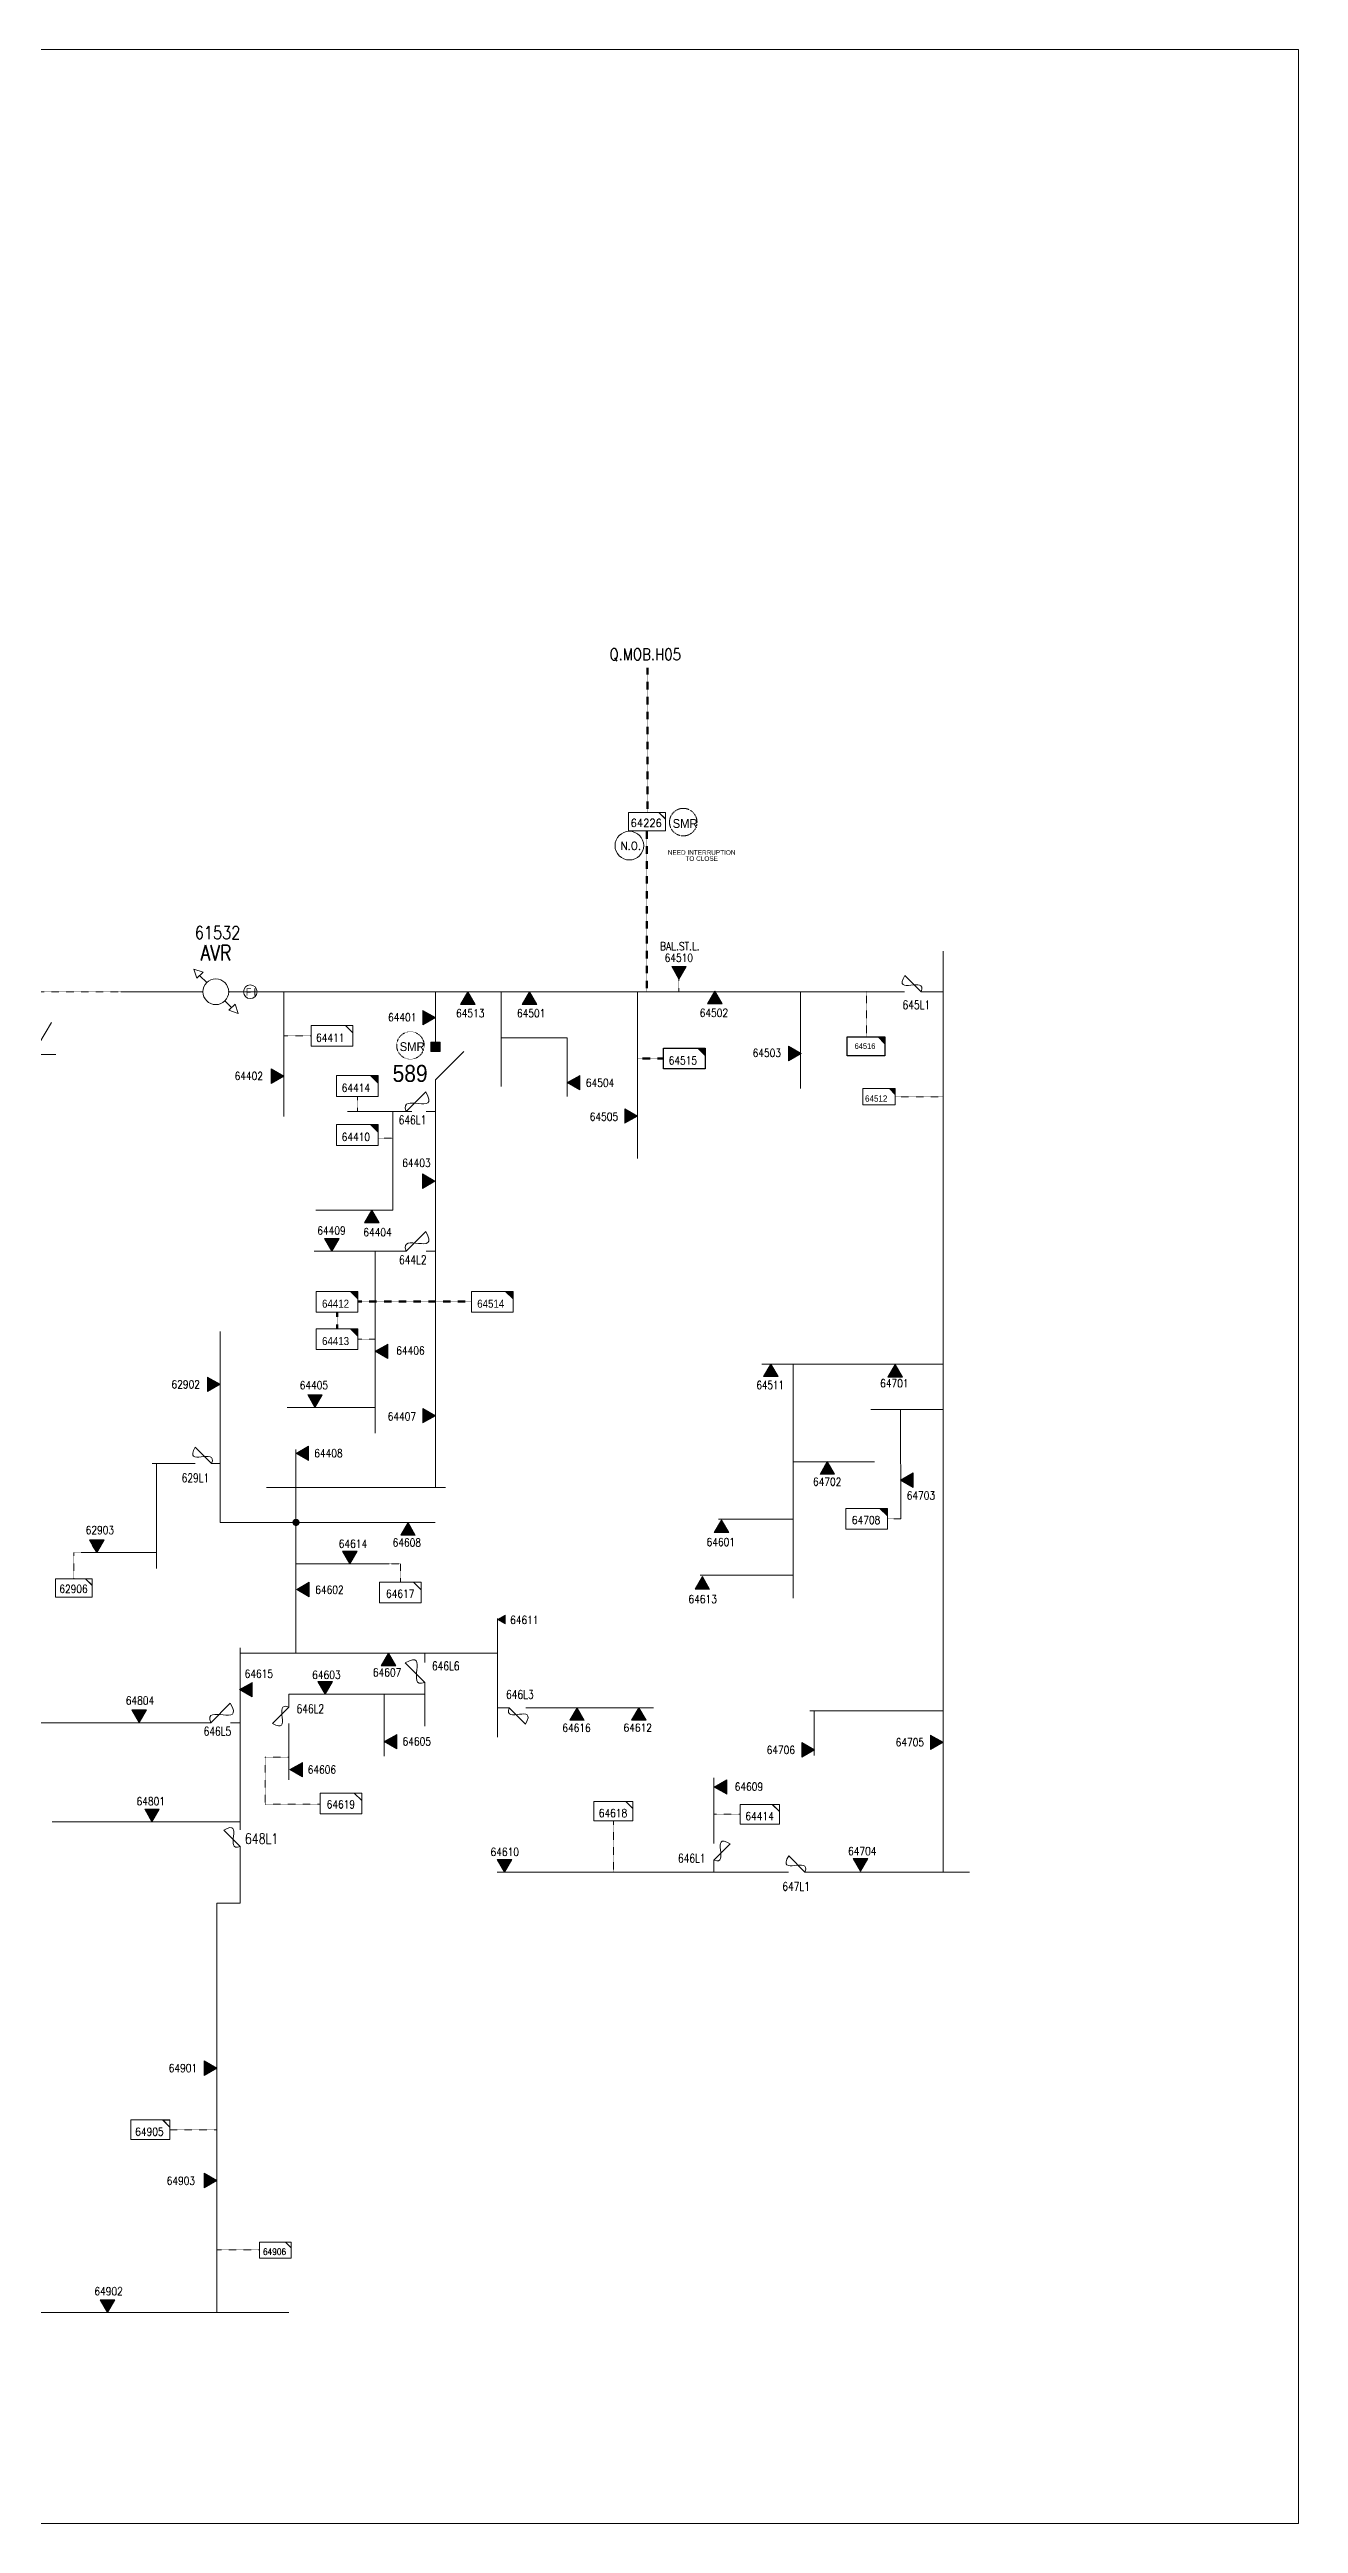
# Model space of a CAD drawing. Header units: metres. Extents: x 65984 to 144644, y -19036 to 23726.
# Drawn here: x 94674 to 95406, y 1704 to 3155 of the extents above; entities that cross this region are included whole.
import ezdxf
from ezdxf.enums import TextEntityAlignment as Align

# ---------------------------------------------------------------- set-up
doc = ezdxf.new("R2010")
doc.units = ezdxf.units.M
doc.header["$MEASUREMENT"] = 0
doc.linetypes.add('DGN Style 3', pattern=[0.013877, 0, -0.013877])
doc.layers.get('0').update_dxf_attribs({"color": 95, "lineweight": 40})
for name, color, linetype, lineweight in [('ABS', 7, 'Continuous', 40), ('ABS NUMBER', 112, 'Continuous', 30), ('d_eos', 111, 'Continuous', 40), ('d_tf', 1, 'Continuous', 40), ('d_tf no', 6, 'Continuous', 40), ('d_ug cable', 95, 'Continuous', 40), ('d_unit sub', 7, 'Continuous', 40), ('d_village name', 7, 'Continuous', 40), ('EARTH FAULT INDICATOR', 95, 'Continuous', 40), ('fedr no', 95, 'Continuous', 40), ('HV TFMR', 30, 'Continuous', 0), ('O H MAIN FEEDER', 4, 'Continuous', 100), ('REGULATOR', 5, 'Continuous', 40), ('SW N O', 114, 'Continuous', 30)]:
    doc.layers.add(name, color=color, linetype=linetype, lineweight=lineweight)
doc.styles.add('Style-Andalus', font='andlso.ttf')
doc.styles.add('Style-Arial', font='arial.ttf')
doc.styles.add('Style-ENGINEERING', font='ENGINEERING.shx')
doc.styles.add('Style-msdefault', font='msdefault.shx')
doc.styles.add('Style-simplex', font='simplex.shx')
doc.styles.add('Style-STANDARD', font='STANDARD.shx')

# ---------------------------------------------------------------- blocks, each defined once
blk = doc.blocks.new('*U1064')
at = {"layer": 'd_eos', "color": 7, "linetype": 'Continuous', "lineweight": 13, "ltscale": 0.702598}
for p, q in [((-15.8, 14.7), (-15.8, 29.4)), ((-15.8, -14.7), (-7.1, 0)), ((-7.1, 0), (1.6, 14.7)), ((17.5, 14.7), (17.5, 29.4)), ((17.5, -14.7), (26.2, 0)), ((26.2, 0), (34.9, 14.7)), ((-40.8, -29.4), (40.8, -29.4)), ((-15.8, -29.4), (-15.8, -14.7)), ((17.5, -29.4), (17.5, -14.7))]:
    blk.add_line(p, q, dxfattribs=at)
blk = doc.blocks.new('TRANS_2_2')
at = {"color": 0, "linetype": 'Continuous', "lineweight": -2, "ltscale": 500, "flags": 128}
blk.add_lwpolyline([(8668600, 4991700), (8668600, -5008300), (9500, -8300)], close=True, dxfattribs=at)
at = {"color": 0, "linetype": 'Continuous', "lineweight": -2, "ltscale": 500}
blk.add_solid([(8668600, 4991700), (8668600, -5008300), (9500, -8300)], dxfattribs=at)
blk = doc.blocks.new('FUSE01_1')
at = {"color": 0, "linetype": 'ByBlock', "lineweight": -2, "ltscale": 500}
blk.add_line((0, -8575), (0, -11275), dxfattribs=at)
at = {"color": 0, "linetype": 'ByBlock', "lineweight": -2, "ltscale": 500, "flags": 128}
blk.add_lwpolyline([(0, 25), (0, -2875), (-5600, -8475)], dxfattribs=at)
at = {"color": 0, "linetype": 'ByBlock', "lineweight": -2, "ltscale": 500}
blk.add_open_spline([(-5600, -8475), (1700, -12675), (-5800, -675), (0, -2875)], degree=3, dxfattribs=at)
blk = doc.blocks.new('EPP_1_2')
at = {"linetype": 'ByBlock', "lineweight": -2, "ltscale": 500}
blk.add_hatch(color=0, dxfattribs=at).paths.add_polyline_path([(-12, 2500010, 1), (-12, -2499990, 1)])
blk = doc.blocks.new('TF_2_3')
at = {"layer": 'd_village name', "color": 0, "linetype": 'Continuous', "lineweight": -2, "ltscale": 500}
blk.add_line((3150, 2475), (4950, 675), dxfattribs=at)
blk.add_3dface([(-5050, 2475), (4950, 2475), (4950, -2525), (-5050, -2525)], dxfattribs=at)
blk = doc.blocks.new('exist.us-1000kva_1_2')
at = {"layer": 'd_village name', "color": 0, "linetype": 'Continuous', "lineweight": -2, "ltscale": 500, "flags": 128}
blk.add_lwpolyline([(19997, 6459), (16400, 10000), (20000, 10000)], close=True, dxfattribs=at)
at = {"layer": 'd_village name', "color": 0, "linetype": 'Continuous', "lineweight": -2, "ltscale": 500, "extrusion": (0, 0, -1)}
blk.add_solid([(-19997, 6459), (-16400, 10000), (-20000, 10000)], dxfattribs=at)
at = {"layer": 'd_village name', "color": 0, "linetype": 'DGN Style 3', "lineweight": -2, "ltscale": 500, "xscale": 2, "yscale": 2}
blk.add_blockref('TF_2_3', (10100, 5050), dxfattribs=at)
blk = doc.blocks.new('ABS2_1_1')
at = {"color": 0, "linetype": 'ByBlock', "lineweight": -2, "ltscale": 500}
for q in [(-29900, 43500), (0, 0)]:
    blk.add_line((0, 13600), q, dxfattribs=at)
at = {"color": 0, "linetype": 'ByBlock', "lineweight": -2, "ltscale": 500, "flags": 128}
for points in [[(5000, 43600), (-5000, 43600), (-5000, 53600), (5000, 53600)], [(3791, 49653), (3791, 49653), (3791, 49653)]]:
    blk.add_lwpolyline(points, close=True, dxfattribs=at)
at = {"color": 0, "linetype": 'ByBlock', "lineweight": -2, "ltscale": 500}
for points in [[(5000, 43600), (-5000, 43600), (5000, 53600), (-5000, 53600)], [(3791, 49653), (3791, 49653), (3791, 49653)]]:
    blk.add_solid(points, dxfattribs=at)
blk = doc.blocks.new('TRANS_3_2')
at = {"color": 0, "linetype": 'Continuous', "lineweight": -2, "ltscale": 500, "flags": 128}
blk.add_lwpolyline([(8680235, 5017477), (8680235, -5017477), (0, 0)], close=True, dxfattribs=at)
at = {"color": 0, "linetype": 'Continuous', "lineweight": -2, "ltscale": 500}
blk.add_solid([(8680235, 5017477), (8680235, -5017477), (0, 0)], dxfattribs=at)
blk = doc.blocks.new('TRANS_4_2')
at = {"color": 0, "linetype": 'ByBlock', "lineweight": -2, "ltscale": 500, "flags": 128}
blk.add_lwpolyline([(8668600, 4991700), (8668600, -5008300), (9500, -8300)], close=True, dxfattribs=at)
at = {"color": 0, "linetype": 'ByBlock', "lineweight": -2, "ltscale": 500}
blk.add_solid([(8668600, 4991700), (8668600, -5008300), (9500, -8300)], dxfattribs=at)
blk = doc.blocks.new('TF_8')
at = {"color": 0, "linetype": 'ByBlock', "lineweight": -2}
blk.add_line((6.3, 4.95), (9.9, 1.35), dxfattribs=at)
blk.add_3dface([(-10.1, 4.95), (9.9, 4.95), (9.9, -5.05), (-10.1, -5.05)], dxfattribs=at)
blk = doc.blocks.new('exist.us-1000kva')
at = {"color": 0, "linetype": 'ByBlock', "lineweight": -2, "flags": 128}
blk.add_lwpolyline([(40, 12.9), (32.8, 20), (40, 20)], close=True, dxfattribs=at)
at = {"color": 0, "linetype": 'ByBlock', "lineweight": -2, "extrusion": (0, 0, -1)}
blk.add_solid([(-40, 12.9), (-32.8, 20), (-40, 20)], dxfattribs=at)
at = {"color": 0, "linetype": 'ByBlock', "lineweight": -2, "xscale": 2, "yscale": 2}
blk.add_blockref('TF_8', (20.2, 10.1), dxfattribs=at)
blk = doc.blocks.new('*U1006')
at = {"layer": 'EARTH FAULT INDICATOR', "color": 2, "linetype": 'Continuous', "lineweight": 13}
blk.add_circle((0, 0.1), 4, dxfattribs=at)
at = {"layer": 'EARTH FAULT INDICATOR', "color": 2, "lineweight": 13, "style": 'Style-Andalus', "width": 0.9}
blk.add_text('F I', height=4.23, dxfattribs=at).set_placement((-2.6, 2.1), align=Align.TOP_LEFT)
blk = doc.blocks.new('TF_1_3')
at = {"layer": 'd_village name', "color": 0, "linetype": 'Continuous', "lineweight": -2, "ltscale": 500}
blk.add_line((3150, 2475), (4950, 675), dxfattribs=at)
blk.add_3dface([(-5050, 2475), (4950, 2475), (4950, -2525), (-5050, -2525)], dxfattribs=at)
blk = doc.blocks.new('TF_2_2')
at = {"layer": 'd_village name', "color": 0, "linetype": 'Continuous', "lineweight": 30, "ltscale": 500}
blk.add_line((3150, 2475), (4950, 675), dxfattribs=at)
blk.add_3dface([(-5050, 2475), (4950, 2475), (4950, -2525), (-5050, -2525)], dxfattribs=at)
blk = doc.blocks.new('exist.us-1000kva_1_1')
at = {"layer": 'd_village name', "color": 0, "linetype": 'Continuous', "lineweight": 0, "ltscale": 500, "flags": 128}
blk.add_lwpolyline([(19997, 6459), (16400, 10000), (20000, 10000)], close=True, dxfattribs=at)
at = {"layer": 'd_village name', "color": 0, "linetype": 'Continuous', "lineweight": 0, "ltscale": 500, "extrusion": (0, 0, -1)}
blk.add_solid([(-19997, 6459), (-16400, 10000), (-20000, 10000)], dxfattribs=at)
at = {"layer": 'd_village name', "color": 0, "linetype": 'DGN Style 3', "lineweight": 106, "ltscale": 500, "xscale": 2, "yscale": 2}
blk.add_blockref('TF_2_2', (10100, 5050), dxfattribs=at)
blk = doc.blocks.new('*U2557')
at = {"layer": 'REGULATOR', "color": 7, "linetype": 'Continuous', "lineweight": 13}
for p, q in [((24, 25.1), (13.4, 14.5)), ((-14.9, -13.7), (-25.5, -24.4))]:
    blk.add_line(p, q, dxfattribs=at)
at = {"layer": 'REGULATOR', "color": 7, "linetype": 'Continuous', "lineweight": 13, "flags": 128}
for points in [[(29.5, 20), (34.4, 34.3), (20.1, 29.6)], [(-29.6, -20), (-34.4, -34.3), (-20.1, -29.5)]]:
    blk.add_lwpolyline(points, close=True, dxfattribs=at)
at = {"layer": 'REGULATOR', "color": 7, "linetype": 'Continuous', "lineweight": 13}
blk.add_circle((-0.8, 0.4), 20, dxfattribs=at)
blk = doc.blocks.new('*U2560')
at = {"color": 214, "linetype": 'Continuous', "lineweight": 13, "flags": 128}
blk.add_lwpolyline([(18.3, 14.3), (28.6, 14.3), (28.6, 4)], close=True, dxfattribs=at)
at = {"color": 214, "linetype": 'Continuous', "lineweight": 13, "ltscale": 0.585929, "xscale": 0.005720000000000002, "yscale": 0.005720000000000002, "zscale": 0.006084002084081081}
blk.add_blockref('TF_1_3', (0.3, 0.2), dxfattribs=at)
blk = doc.blocks.new('*U2562')
at = {"color": 214, "linetype": 'Continuous', "lineweight": 13, "ltscale": 0.601689, "flags": 128}
blk.add_lwpolyline([(25.7, 3.7), (16.4, 12.8), (25.7, 12.8)], close=True, dxfattribs=at)
at = {"color": 214, "linetype": 'Continuous', "lineweight": 13, "ltscale": 0.560388, "xscale": 0.005131051796615937, "yscale": 0.005131051796615937, "zscale": 0.005848276030993896}
blk.add_blockref('TF_1_3', (0.3, 0.1), dxfattribs=at)
blk = doc.blocks.new('TF_1_4')
at = {"color": 0, "linetype": 'ByBlock', "lineweight": -2, "ltscale": 500}
blk.add_line((3150, 2475), (4950, 675), dxfattribs=at)
blk.add_3dface([(-5050, 2475), (4950, 2475), (4950, -2525), (-5050, -2525)], dxfattribs=at)
blk = doc.blocks.new('*U4040')
at = {"color": 2, "linetype": 'Continuous', "lineweight": 13, "ltscale": 0.426762, "flags": 128}
blk.add_lwpolyline([(25.7, 3.7), (16.4, 12.8), (25.7, 12.8)], close=True, dxfattribs=at)
at = {"color": 2, "linetype": 'Continuous', "lineweight": 13, "ltscale": 0.426762, "xscale": 0.005131051796615937, "yscale": 0.005131051796615937, "zscale": 0.006090799397692376}
blk.add_blockref('TF_1_4', (0.3, 0.1), dxfattribs=at)
blk = doc.blocks.new('*U3978')
at = {"layer": 'SW N O', "color": 3, "lineweight": 13, "ltscale": 0.426762}
blk.add_circle((0, 0), 16.8, dxfattribs=at)
at = {"layer": 'SW N O', "color": 3, "lineweight": 13, "style": 'Style-STANDARD'}
blk.add_text('N.O.', height=9.6, dxfattribs=at).set_placement((1.7, -0.2), align=Align.MIDDLE_CENTER)

msp = doc.modelspace()

# ---------------------------------------------------------------- linework, layer by layer
at = {"color": 214, "linetype": 'DGN Style 3', "lineweight": 140}
for p, q in [((95024.3, 2792.7), (95024.3, 2707.8)), ((95024, 2697.1), (95024, 2602.7)), ((95018.4, 2563.5), (95033.8, 2563.5)), ((94842.3, 2405), (94842.3, 2414.7)), ((94854.5, 2420.9), (94921.1, 2420.9))]:
    msp.add_line(p, q, dxfattribs=at)
at = {"color": 214, "linetype": 'Continuous', "lineweight": 13, "ltscale": 0.426762}
for p, q in [((94811.1, 2602.7), (94811.1, 2529.6)), ((94938.5, 2602.7), (94938.5, 2547.1)), ((95018.4, 2602.7), (95018.4, 2504.9)), ((95114.1, 2602.7), (95114.1, 2546)), ((95197.8, 2602.7), (95197.8, 2086.3)), ((94886.1, 2532.5), (94848.3, 2532.5)), ((94828.8, 2450.5), (94879.1, 2450.5)), ((94864.7, 2450.5), (94864.7, 2343.8)), ((95091.3, 2384.3), (95197.8, 2384.3)), ((95109.7, 2384.3), (95109.7, 2246.9)), ((94864.7, 2358.9), (94813.1, 2358.9)), ((95197.8, 2357.7), (95155.3, 2357.7)), ((95172.8, 2357.7), (95172.9, 2293.5)), ((94754.4, 2326), (94733.8, 2326)), ((94736.4, 2326), (94736.4, 2264.3)), ((94773.7, 2326), (94770.6, 2326)), ((94818.1, 2311.9), (94818.1, 2334.1)), ((95109.7, 2326.9), (95157.5, 2326.9)), ((94905.8, 2311.9), (94800.8, 2311.9)), ((94818.1, 2311.9), (94818.1, 2214.6)), ((95109.7, 2293.3), (95065.9, 2293.3)), ((94736.4, 2273.7), (94696.5, 2273.7)), ((94818.1, 2267.1), (94872.8, 2267.1)), ((95109.7, 2260.5), (95055.3, 2260.5)), ((94936.4, 2235.1), (94936.4, 2165.5)), ((94785.4, 2217.8), (94785.4, 2115.7)), ((94785.4, 2214.7), (94893.7, 2214.7)), ((94893.7, 2214.7), (94936.4, 2214.7)), ((94893.7, 2196.6), (94893.7, 2171.9)), ((94869.9, 2190.6), (94869.9, 2154.2)), ((94936.4, 2182.7), (94940.9, 2182.7)), ((94954.8, 2182.7), (95027.8, 2182.7)), ((95197.8, 2180.9), (95119.6, 2180.9)), ((95122.1, 2180.9), (95122.1, 2154.6)), ((94762.2, 2173.9), (94512.2, 2173.9)), ((95063.3, 2106.8), (95063.3, 2141.5)), ((94675.2, 2115.7), (94785.4, 2115.7)), ((94785.4, 2098.5), (94785.4, 2068)), ((95063.3, 2086.3), (95063.3, 2090.7)), ((95103.6, 2086.3), (94936.2, 2086.3)), ((95197.8, 2086.3), (95120.3, 2086.3)), ((95197.8, 2086.3), (95213.1, 2086.3)), ((94771.7, 1827.9), (94658.4, 1827.9)), ((94771.7, 1827.9), (94813.9, 1827.9))]:
    msp.add_line(p, q, dxfattribs=at)
at = {"color": 214, "linetype": 'DGN Style 3', "lineweight": 13}
for p, q in [((95042.8, 2602.7), (95042.8, 2610.8)), ((94811.1, 2576.8), (94827.2, 2576.8)), ((94854.3, 2532.7), (94854.3, 2541.2)), ((94866.3, 2516.9), (94874.9, 2516.9)), ((94854.5, 2398.9), (94864.7, 2398.9)), ((95172.9, 2293.5), (95165, 2293.5)), ((94800.2, 2126.1), (94832.3, 2126.1)), ((95063.3, 2120.2), (95078.7, 2120.2)), ((95004.3, 2116.3), (95004.3, 2086.3))]:
    msp.add_line(p, q, dxfattribs=at)
at = {"color": 214, "linetype": 'Continuous', "lineweight": 13, "ltscale": 0.426762, "flags": 128}
for points in [[(95188.6, 2602.7), (95197.8, 2602.7), (95197.8, 2626.5)], [(94900, 2602.7), (94900, 2570.3)], [(94938.5, 2575.7), (94977.2, 2575.7), (94977.2, 2541.2)], [(94900, 2548.8), (94900, 2311.9)], [(94874.9, 2532.5), (94874.9, 2474.6), (94829.8, 2474.6)], [(94899.8, 2291.4), (94773.7, 2291.4), (94773.7, 2403.4)], [(94893.7, 2190.6), (94813.9, 2190.6), (94813.9, 2186.9)], [(94813.9, 2170.1), (94813.9, 2140.3)], [(94785.4, 2068), (94771.7, 2068), (94771.7, 1827.9)]]:
    msp.add_lwpolyline(points, dxfattribs=at)
at = {"color": 214, "linetype": 'DGN Style 3', "lineweight": 13, "flags": 128}
for points in [[(94715.5, 2602.7), (94715.5, 2602.7), (94667.5, 2602.7), (94667.5, 2590.9)], [(94872.8, 2267.1), (94879.4, 2267.1), (94879.4, 2256.3)], [(94800.2, 2126.1), (94800.2, 2153.7), (94813.9, 2153.7)]]:
    msp.add_lwpolyline(points, dxfattribs=at)
at = {"layer": 'd_ug cable', "color": 214, "linetype": 'DGN Style 3', "lineweight": 13}
for p, q in [((95152.8, 2576.6), (95152.8, 2603.2)), ((95169.7, 2541.1), (95197.8, 2541.1)), ((94771.7, 1935.1), (94744.2, 1935.1)), ((94772, 1864.7), (94796.8, 1864.7))]:
    msp.add_line(p, q, dxfattribs=at)
at = {"layer": 'd_ug cable', "color": 214, "linetype": 'DGN Style 3', "lineweight": 13, "flags": 128}
msp.add_lwpolyline([(94696.5, 2273.7), (94687.9, 2273.7), (94687.9, 2258.4)], dxfattribs=at)
at = {"layer": 'd_ug cable', "color": 2, "linetype": 'DGN Style 3', "lineweight": 13}
for centre in [(95045.3, 2702.2), (94885.3, 2571.2)]:
    msp.add_circle(centre, 8.07, dxfattribs=at)
at = {"layer": 'O H MAIN FEEDER', "color": 140, "lineweight": 13, "ltscale": 0.498271, "flags": 128}
msp.add_lwpolyline([(93836.2, 1704.1), (93836.2, 3155.4), (95406.1, 3155.4), (95406.1, 1704.1)], close=True, dxfattribs=at)
at = {"layer": 'O H MAIN FEEDER', "color": 214, "lineweight": 13, "ltscale": 0.426762, "flags": 128}
for points in [[(94763.4, 2602.7), (94715.5, 2602.7)], [(94787.4, 2602.7), (94778.4, 2602.7)], [(94787.4, 2602.7), (95172.4, 2602.7)]]:
    msp.add_lwpolyline(points, dxfattribs=at)

# ---------------------------------------------------------------- block references
at = {"color": 2, "linetype": 'Continuous', "lineweight": 13, "ltscale": 0.426762, "xscale": 0.4220229966872763, "yscale": 0.4220229966872763, "zscale": 0.4220229966872763}
msp.add_blockref('*U4040', (95024, 2702.5), dxfattribs=at)
at = {"color": 7, "linetype": 'Continuous', "lineweight": 13, "ltscale": 0.426762}
for p, xscale, yscale, zscale, rotation in [((95189.7, 2602.7), 0.001707049066626284, 0.001707049066626284, 0.001707049066626284, 270), ((94876.9, 2450.5), 0.00204845887995154, -0.00204845887995154, 0.00204845887995154, 270.0000000000001), ((94762.3, 2173.9), 0.00204845887995154, -0.00204845887995154, 0.00204845887995154, 270.0000000000001), ((95063.3, 2088.4), 0.001707049066626284, 0.001707049066626284, 0.001707049066626284, 180), ((95121.6, 2086.3), 0.001707049066626284, 0.001707049066626284, 0.001707049066626284, 270)]:
    msp.add_blockref('FUSE01_1', p, dxfattribs=dict(at, xscale=xscale, yscale=yscale, zscale=zscale, rotation=rotation))
at = {"color": 214, "linetype": 'Continuous', "lineweight": 13, "ltscale": 0.61027, "xscale": 0.002441080165275587, "yscale": 0.002441080165275587, "zscale": 0.002441080165275587}
for p in [(94839.5, 2576.9), (94879.5, 2250.3), (94844.7, 2126.6)]:
    msp.add_blockref('TF_1_3', p, dxfattribs=at)
at = {"color": 214, "linetype": 'DGN Style 3', "lineweight": 106, "ltscale": 0.61027, "xscale": 0.001220540082637794, "yscale": 0.001220540082637794, "zscale": 0.001220540082637794, "rotation": 359.9999999999999}
msp.add_blockref('exist.us-1000kva_1_1', (95033.8, 2557.4), dxfattribs=at)
at = {"color": 214, "linetype": 'DGN Style 3', "lineweight": 106, "ltscale": 0.549243, "xscale": 0.001098486074374014, "yscale": 0.001098486074374014, "zscale": 0.001098486074374014, "rotation": 359.9999999999999}
msp.add_blockref('exist.us-1000kva_1_1', (95141.5, 2565.2), dxfattribs=at)
at = {"color": 214, "linetype": 'DGN Style 3', "lineweight": 13, "ltscale": 0.61027, "xscale": 0.001220540082637794, "yscale": 0.001220540082637794, "zscale": 0.001220540082637794, "rotation": 359.9999999999999}
for p in [(94841.9, 2541.3), (94841.9, 2512.6), (94830.1, 2414.7), (94921.1, 2414.7), (94830.1, 2392.8), (95140.6, 2287.4)]:
    msp.add_blockref('exist.us-1000kva_1_2', p, dxfattribs=at)
at = {"color": 214, "linetype": 'Continuous', "lineweight": 13, "ltscale": 0.426762}
for p, xscale, yscale, zscale, rotation in [((94876.9, 2532.5), 0.00204845887995154, -0.00204845887995154, 0.00204845887995154, 270.0000000000001), ((94773.6, 2326), 0.001707049066626284, 0.001707049066626284, 0.001707049066626284, 270), ((94938.3, 2182.7), 0.001707049066626284, 0.001707049066626284, 0.001707049066626284, 90)]:
    msp.add_blockref('FUSE01_1', p, dxfattribs=dict(at, xscale=xscale, yscale=yscale, zscale=zscale, rotation=rotation))
for name, p, xscale, yscale, zscale in [('EPP_1_2', (94818.2, 2291.4), 8.535245333131417e-07, 8.535245333131417e-07, 8.535245333131417e-07), ('FUSE01_1', (94893.7, 2191.7), 0.00204845887995154, -0.00204845887995154, 0.00204845887995154), ('FUSE01_1', (94813.9, 2188), 0.001707049066626284, 0.001707049066626284, 0.001707049066626284)]:
    msp.add_blockref(name, p, dxfattribs=dict(at, xscale=xscale, yscale=yscale, zscale=zscale))
at = {"color": 214, "linetype": 'Continuous', "lineweight": 13, "ltscale": 0.560388, "xscale": 0.417401667147495, "yscale": 0.417401667147495, "zscale": 0.417401667147495}
msp.add_blockref('*U2562', (94687.9, 2253), dxfattribs=at)
at = {"color": 214, "linetype": 'Continuous', "lineweight": 13}
for p, xscale, yscale, zscale in [((95004.3, 2122), 0.4012293440304244, 0.4012293440304244, 0.4012293440304244), ((95090.2, 2120.2), 0.4012293440304244, 0.4012293440304244, 0.4012293440304244), ((94732.7, 1935.1), 0.4012293440304244, 0.4012293440304244, 0.4012293440304244), ((94806, 1864.5), 0.3249957686646438, 0.3249957686646438, 0.3249957686646438)]:
    msp.add_blockref('*U2560', p, dxfattribs=dict(at, xscale=xscale, yscale=yscale, zscale=zscale))
at = {"color": 7, "linetype": 'Continuous', "lineweight": 13, "ltscale": 0.426762, "xscale": 0.001707049066626284, "yscale": -0.001707049066626284, "zscale": 0.001707049066626284}
msp.add_blockref('FUSE01_1', (94785.4, 2096.4), dxfattribs=at)
at = {"layer": 'ABS', "color": 2, "linetype": 'Continuous', "lineweight": 13, "ltscale": 0.829472, "xscale": 0.000555747191877611, "yscale": -0.0005557471918776113, "zscale": 0.0003680335276451397, "rotation": 180.0000000000003}
msp.add_blockref('ABS2_1_1', (94900, 2543.4), dxfattribs=at)
at = {"layer": 'd_eos', "color": 7, "linetype": 'Continuous', "lineweight": 13, "ltscale": 0.702598, "xscale": 0.4267622666565712, "yscale": 0.4267622666565712, "zscale": 0.4267622666565712}
msp.add_blockref('*U1064', (94660, 2578.4), dxfattribs=at)
at = {"layer": 'd_tf', "color": 214, "linetype": 'Continuous', "lineweight": 13, "ltscale": 0.426762}
for name, p, xscale, yscale, zscale, rotation in [('TRANS_2_2', (95042.8, 2610.1), 8.535245333131417e-07, 8.535245333131417e-07, 8.535245333131417e-07, 89.99999999999997), ('TRANS_2_2', (94919, 2602.7), 8.535245333131417e-07, 8.535245333131417e-07, 8.535245333131417e-07, 270), ('TRANS_2_2', (94955.2, 2602.7), 8.535245333131417e-07, 8.535245333131417e-07, 8.535245333131417e-07, 270), ('TRANS_2_2', (95063.8, 2603), 8.535245333131417e-07, 8.535245333131417e-07, 8.535245333131417e-07, 270), ('TRANS_2_2', (94900, 2587.5), 8.535245333131417e-07, 8.535245333131417e-07, 8.535245333131417e-07, 180), ('TRANS_2_2', (95114.4, 2566.5), 8.535245333131417e-07, 8.535245333131417e-07, 8.535245333131417e-07, 180), ('TRANS_3_2', (94811.1, 2553.2), 8.505515773325582e-07, 8.505515773325582e-07, 8.505515773325582e-07, 180), ('TRANS_2_2', (95018.4, 2529.8), 8.535245333131417e-07, 8.535245333131417e-07, 8.535245333131417e-07, 180), ('TRANS_2_2', (94899.7, 2491.6), 8.535245333131417e-07, 8.535245333131417e-07, 8.535245333131417e-07, 180), ('TRANS_2_2', (94862.7, 2474.6), 8.535245333131417e-07, 8.535245333131417e-07, 8.535245333131417e-07, 270), ('TRANS_2_2', (94839.2, 2450.5), 8.535245333131417e-07, 8.535245333131417e-07, 8.535245333131417e-07, 89.99999999999999), ('TRANS_2_2', (95169.6, 2384), 8.535245333131417e-07, 8.535245333131417e-07, 8.535245333131417e-07, 270), ('TRANS_2_2', (94773.7, 2372.4), 8.535245333131417e-07, 8.535245333131417e-07, 8.535245333131417e-07, 180), ('TRANS_2_2', (94829.3, 2358.9), 8.535245333131417e-07, 8.535245333131417e-07, 8.535245333131417e-07, 89.99999999999999), ('TRANS_2_2', (94900, 2354), 8.535245333131417e-07, 8.535245333131417e-07, 8.535245333131417e-07, 180), ('TRANS_2_2', (95129.8, 2327.1), 8.535245333131417e-07, 8.535245333131417e-07, 8.535245333131417e-07, 270), ('TRANS_2_2', (94701.4, 2273.7), 8.535245333131417e-07, 8.535245333131417e-07, 8.535245333131417e-07, 90), ('TRANS_2_2', (94883.9, 2291.4), 8.535245333131417e-07, 8.535245333131417e-07, 8.535245333131417e-07, 270), ('TRANS_2_2', (95067.8, 2292.8), 8.535245333131417e-07, 8.535245333131417e-07, 8.535245333131417e-07, 270), ('TRANS_2_2', (94701.3, 2273.7), 5.121147199878849e-07, 5.121147199878849e-07, 5.121147199878849e-07, 90), ('TRANS_2_2', (94849.7, 2267.1), 8.535245333131417e-07, 8.535245333131417e-07, 8.535245333131417e-07, 89.99999999999999), ('TRANS_2_2', (94818.6, 2252.1), 8.535245333131417e-07, 8.535245333131417e-07, 8.535245333131417e-07, 359.9999999999999), ('TRANS_2_2', (95056.5, 2259.7), 8.535245333131417e-07, 8.535245333131417e-07, 8.535245333131417e-07, 270), ('TRANS_2_2', (94872.5, 2214.7), 8.535245333131417e-07, 8.535245333131417e-07, 8.535245333131417e-07, 270), ('TRANS_2_2', (94785.1, 2193.3), 8.535245333131417e-07, 8.535245333131417e-07, 8.535245333131417e-07, 359.9999999999999), ('TRANS_2_2', (94835.3, 2190.6), 8.535245333131417e-07, 8.535245333131417e-07, 8.535245333131417e-07, 89.99999999999999), ('TRANS_2_2', (94726.2, 2174), 8.535245333131417e-07, 8.535245333131417e-07, 8.535245333131417e-07, 89.99999999999997), ('TRANS_2_2', (94983, 2182.7), 8.535245333131417e-07, 8.535245333131417e-07, 8.535245333131417e-07, 270), ('TRANS_2_2', (95019.2, 2182.7), 8.535245333131417e-07, 8.535245333131417e-07, 8.535245333131417e-07, 270), ('TRANS_2_2', (94869.9, 2162.8), 8.535245333131417e-07, 8.535245333131417e-07, 8.535245333131417e-07, 359.9999999999999), ('TRANS_2_2', (95197.8, 2162.4), 8.535245333131417e-07, 8.535245333131417e-07, 8.535245333131417e-07, 180), ('TRANS_2_2', (94814.6, 2146.4), 8.535245333131417e-07, 8.535245333131417e-07, 8.535245333131417e-07, 359.9999999999999), ('TRANS_2_2', (95122.2, 2158), 8.535245333131417e-07, 8.535245333131417e-07, 8.535245333131417e-07, 180), ('TRANS_2_2', (94733.7, 2115.8), 8.535245333131417e-07, 8.535245333131417e-07, 8.535245333131417e-07, 89.99999999999997), ('TRANS_2_2', (94940.4, 2086.3), 8.535245333131417e-07, 8.535245333131417e-07, 8.535245333131417e-07, 90), ('TRANS_2_2', (95149.2, 2086.9), 8.535245333131417e-07, 8.535245333131417e-07, 8.535245333131417e-07, 90.00000000000001), ('TRANS_2_2', (94771.7, 1971.3), 8.535245333131417e-07, 8.535245333131417e-07, 8.535245333131417e-07, 180), ('TRANS_2_2', (94771.7, 1905.4), 8.535245333131417e-07, 8.535245333131417e-07, 8.535245333131417e-07, 180), ('TRANS_2_2', (94707.6, 1827.9), 8.535245333131417e-07, 8.535245333131417e-07, 8.535245333131417e-07, 90.00000000000001)]:
    msp.add_blockref(name, p, dxfattribs=dict(at, xscale=xscale, yscale=yscale, zscale=zscale, rotation=rotation))
for p, xscale, yscale, zscale in [((94977.2, 2549.4), 8.535245333131417e-07, 8.535245333131417e-07, 8.535245333131417e-07), ((94864.7, 2391.8), 8.535245333131417e-07, 8.535245333131417e-07, 8.535245333131417e-07), ((94818.2, 2331.9), 8.535245333131417e-07, 8.535245333131417e-07, 8.535245333131417e-07), ((95172.7, 2316.2), 8.535245333131417e-07, 8.535245333131417e-07, 8.535245333131417e-07), ((94936.4, 2234.5), 5.121147199878849e-07, 5.121147199878849e-07, 5.121147199878849e-07), ((95063.5, 2136.2), 8.535245333131417e-07, 8.535245333131417e-07, 8.535245333131417e-07)]:
    msp.add_blockref('TRANS_2_2', p, dxfattribs=dict(at, xscale=xscale, yscale=yscale, zscale=zscale))
at = {"layer": 'd_unit sub', "color": 214, "linetype": 'Continuous', "lineweight": 13, "xscale": 0.47433167287538, "yscale": 0.47433167287538, "zscale": 0.4267622666565712, "rotation": 359.9999999999999}
msp.add_blockref('exist.us-1000kva', (95150.7, 2536.4), dxfattribs=at)
at = {"layer": 'EARTH FAULT INDICATOR', "color": 2, "linetype": 'Continuous', "lineweight": 13}
msp.add_blockref('*U1006', (94791.4, 2602.6), dxfattribs=at)
at = {"layer": 'HV TFMR', "color": 214, "linetype": 'Continuous', "lineweight": 13, "ltscale": 0.426762, "xscale": 8.535245333131417e-07, "yscale": 8.535245333131417e-07, "zscale": 8.535245333131417e-07, "rotation": 270}
msp.add_blockref('TRANS_4_2', (95096.7, 2384.3), dxfattribs=at)
at = {"layer": 'REGULATOR', "color": 7, "linetype": 'Continuous', "lineweight": 13, "xscale": 0.3780441023579738, "yscale": 0.3780441023579738, "zscale": 0.3780441023579738, "rotation": 90.00000000000001}
msp.add_blockref('*U2557', (94771.3, 2603), dxfattribs=at)
at = {"layer": 'SW N O', "color": 3, "lineweight": 13, "xscale": 0.5002145325113927, "yscale": 0.5002145325113927, "zscale": 0.5002145325113927}
msp.add_blockref('*U3978', (95013.7, 2688.4), dxfattribs=at)

# ---------------------------------------------------------------- texts
at = {"color": 2, "linetype": 'Continuous', "lineweight": 13, "ltscale": 0.9, "style": 'Style-simplex', "width": 0.909091}
msp.add_text('64226', height=4.69, dxfattribs=at).set_placement((95023.6, 2701.7), align=Align.MIDDLE_CENTER)
at = {"color": 7, "linetype": 'Continuous', "lineweight": 13, "style": 'Style-STANDARD'}
for s, height, width, p in [('AVR', 8.96, 0.904762, (94771.3, 2625.6)), ('645L1', 5.12, 0.833333, (95182, 2595)), ('644L2', 5.12, 0.833333, (94886.7, 2445.5)), ('646L5', 5.12, 0.833333, (94772.1, 2168.9)), ('646L1', 5.12, 0.833333, (95050.3, 2094.4)), ('647L1', 5.12, 0.833333, (95111.5, 2077.9))]:
    msp.add_text(s, height=height, dxfattribs=dict(at, width=width)).set_placement(p, align=Align.MIDDLE_CENTER)
at = {"color": 214, "linetype": 'Continuous', "lineweight": 13, "style": 'Style-STANDARD', "width": 0.833333}
for s, p in [('646L1', (94886.5, 2527.5)), ('629L1', (94759.2, 2317.5)), ('646L6', (94906, 2207.2)), ('646L3', (94949.5, 2190.5)), ('646L2', (94826.6, 2182.1))]:
    msp.add_text(s, height=5.12, dxfattribs=at).set_placement(p, align=Align.MIDDLE_CENTER)
at = {"color": 7, "linetype": 'Continuous', "lineweight": 13, "ltscale": 1.14177, "style": 'Style-STANDARD', "width": 0.833333}
msp.add_text('648L1', height=6.21, dxfattribs=at).set_placement((94798, 2105.9), align=Align.MIDDLE_CENTER)
at = {"layer": 'ABS NUMBER', "color": 2, "lineweight": 13, "style": 'Style-Arial', "width": 0.88}
msp.add_text('589', height=10, dxfattribs=at).set_placement((94885.1, 2554.8), align=Align.MIDDLE_CENTER)
at = {"layer": 'd_tf no', "color": 1, "linetype": 'Continuous', "lineweight": 13, "style": 'Style-msdefault', "width": 0.947368}
for p in [(95039.1, 2704), (94879, 2573.1)]:
    msp.add_text('SMR', height=5.2, dxfattribs=at).set_placement(p, align=Align.TOP_LEFT)
at = {"layer": 'd_tf no', "color": 7, "linetype": 'Continuous', "lineweight": 13, "ltscale": 1.401702, "style": 'Style-STANDARD', "width": 0.909091}
msp.add_text('61532', height=7.52, dxfattribs=at).set_placement((94772.2, 2637.4), align=Align.MIDDLE_CENTER)
at = {"layer": 'd_tf no', "color": 7, "linetype": 'Continuous', "lineweight": 13, "style": 'Style-STANDARD', "width": 0.909091}
msp.add_text('BAL.ST.L.', height=4.69, dxfattribs=at).set_placement((95043.3, 2629.4), align=Align.MIDDLE_CENTER)
at = {"layer": 'd_tf no', "color": 214, "linetype": 'Continuous', "lineweight": 13, "width": 0.909091}
for s, style, p in [('64510', 'Style-STANDARD', (95042.7, 2622.6)), ('64401', 'Style-STANDARD', (94880.5, 2587.7)), ('64513', 'Style-STANDARD', (94920.4, 2590.1)), ('64501', 'Style-STANDARD', (94956.1, 2590.1)), ('64502', 'Style-STANDARD', (95063.3, 2590.3)), ('64411', 'Style-STANDARD', (94838.3, 2575.7)), ('64503', 'Style-STANDARD', (95094.3, 2566.8)), ('64402', 'Style-STANDARD', (94790.5, 2553.3)), ('64414', 'Style-STANDARD', (94853.3, 2546.3)), ('64504', 'Style-STANDARD', (94996.5, 2549.3)), ('64505', 'Style-STANDARD', (94998.8, 2529.4)), ('64410', 'Style-STANDARD', (94853.3, 2517.5)), ('64403', 'Style-STANDARD', (94888.8, 2502.3)), ('64409', 'Style-STANDARD', (94839, 2462.6)), ('64404', 'Style-STANDARD', (94866, 2461.6)), ('64412', 'Style-msdefault', (94841.4, 2419.7)), ('64514', 'Style-msdefault', (94932.4, 2419.7)), ('64413', 'Style-msdefault', (94841.4, 2397.8)), ('64406', 'Style-STANDARD', (94885.3, 2392.2)), ('62902', 'Style-STANDARD', (94753.5, 2372.4)), ('64405', 'Style-STANDARD', (94828.7, 2371.9)), ('64701', 'Style-STANDARD', (95169.1, 2373)), ('64407', 'Style-STANDARD', (94880.3, 2353.6)), ('64408', 'Style-STANDARD', (94837.2, 2332)), ('64702', 'Style-STANDARD', (95129.7, 2315.3)), ('64703', 'Style-STANDARD', (95184.7, 2307.2)), ('64708', 'Style-STANDARD', (95152.5, 2292.8)), ('62903', 'Style-STANDARD', (94703.2, 2286.9)), ('64614', 'Style-STANDARD', (94851.6, 2278.9)), ('64608', 'Style-STANDARD', (94883.2, 2279.6)), ('64601', 'Style-STANDARD', (95067.3, 2279.9)), ('62906', 'Style-STANDARD', (94687.7, 2252.4)), ('64602', 'Style-STANDARD', (94837.8, 2251.9)), ('64617', 'Style-STANDARD', (94879.3, 2249.6)), ('64611', 'Style-STANDARD', (94952.1, 2234.2)), ('64613', 'Style-STANDARD', (95056.7, 2246.4)), ('64615', 'Style-STANDARD', (94796.4, 2202.6)), ('64603', 'Style-STANDARD', (94836, 2202)), ('64607', 'Style-STANDARD', (94871.6, 2203.4)), ('64804', 'Style-STANDARD', (94726.7, 2186.9)), ('64605', 'Style-STANDARD', (94889, 2162.9)), ('64616', 'Style-STANDARD', (94982.7, 2170.9)), ('64612', 'Style-STANDARD', (95018.6, 2171)), ('64705', 'Style-STANDARD', (95178.2, 2162.4)), ('64606', 'Style-STANDARD', (94833.4, 2146.4)), ('64706', 'Style-STANDARD', (95102.5, 2157.9)), ('64609', 'Style-STANDARD', (95083.8, 2136.4)), ('64801', 'Style-STANDARD', (94733, 2127.8)), ('64619', 'Style-STANDARD', (94844.5, 2126)), ('64618', 'Style-STANDARD', (95004.1, 2120.9)), ('64414', 'Style-STANDARD', (95090.1, 2119.1)), ('64610', 'Style-STANDARD', (94940.6, 2098.1)), ('64704', 'Style-STANDARD', (95150.3, 2098.6)), ('64901', 'Style-STANDARD', (94751.9, 1971.3)), ('64905', 'Style-STANDARD', (94732.2, 1934)), ('64903', 'Style-STANDARD', (94750.7, 1905.2)), ('64902', 'Style-STANDARD', (94708.3, 1840.4))]:
    msp.add_text(s, height=4.69, dxfattribs=dict(at, style=style)).set_placement(p, align=Align.MIDDLE_CENTER)
at = {"layer": 'd_tf no', "color": 214, "linetype": 'Continuous', "lineweight": 13, "style": 'Style-msdefault', "width": 0.947368}
for s, height, p in [('64516', 3.35, (95145.8, 2572.5)), ('64512', 3.72, (95151.9, 2541.9))]:
    msp.add_text(s, height=height, dxfattribs=at).set_placement(p, align=Align.TOP_LEFT)
at = {"layer": 'd_tf no', "color": 214, "linetype": 'Continuous', "lineweight": 40, "style": 'Style-STANDARD', "width": 0.909091}
msp.add_text('64515', height=4.69, dxfattribs=at).set_placement((95045.1, 2562.4), align=Align.MIDDLE_CENTER)
at = {"layer": 'd_tf no', "color": 214, "linetype": 'Continuous', "lineweight": 13, "ltscale": 0.81, "style": 'Style-STANDARD', "width": 0.909091}
msp.add_text('64906', height=3.8, dxfattribs=at).set_placement((94805.6, 1863.6), align=Align.MIDDLE_CENTER)
at = {"layer": 'd_tf no', "color": 1, "linetype": 'Continuous', "lineweight": 13, "ltscale": 0.700175, "insert": (95056.1, 2682.6), "char_height": 2.709, "width": 63.414, "attachment_point": 5, "line_spacing_factor": 0.8, "style": 'Style-ENGINEERING'}
msp.add_mtext('\\H1x;\\W0.909091;NEED INTERRUPTION \\PTO CLOSE', dxfattribs=at)
at = {"layer": 'fedr no', "color": 51, "linetype": 'Continuous', "lineweight": 40, "insert": (95023, 2800.3), "char_height": 2.888, "attachment_point": 5, "line_spacing_factor": 1.428494, "style": 'Style-STANDARD'}
msp.add_mtext('\\Fsimplex;\\H2.38082x;\\W0.833333;Q.MOB.H05\\P', dxfattribs=at)
at = {"layer": 'HV TFMR', "color": 214, "linetype": 'Continuous', "lineweight": 13, "style": 'Style-STANDARD', "width": 0.857143}
msp.add_text('64511', height=4.78, dxfattribs=at).set_placement((95096.3, 2372), align=Align.MIDDLE_CENTER)

doc.saveas('drawing.dxf')
